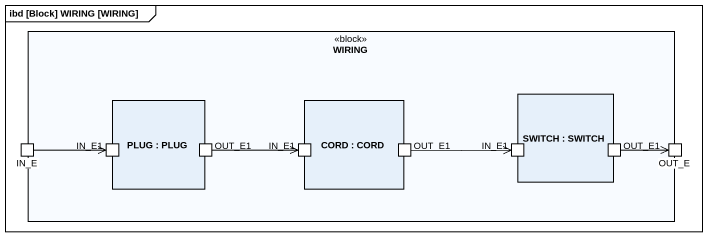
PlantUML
@startuml
mainframe ibd [Block] WIRING [WIRING]
rectangle WIRING <<block>> {
  rectangle "PLUG : PLUG" as PLUG {
    port IN_E1
    port OUT_E1
  }
  rectangle "CORD : CORD" as CORD {
    port "IN_E1" as IN_E1_2
    port "OUT_E1" as OUT_E1_2
  }
  rectangle "SWITCH : SWITCH" as SWITCH {
    port "IN_E1" as IN_E1_3
    port "OUT_E1" as OUT_E1_3
  }
  port IN_E
  port OUT_E
}
IN_E -right-> IN_E1
OUT_E1 -right-> IN_E1_2
OUT_E1_2 -right-> IN_E1_3
OUT_E1_3 -right-> OUT_E
@enduml
